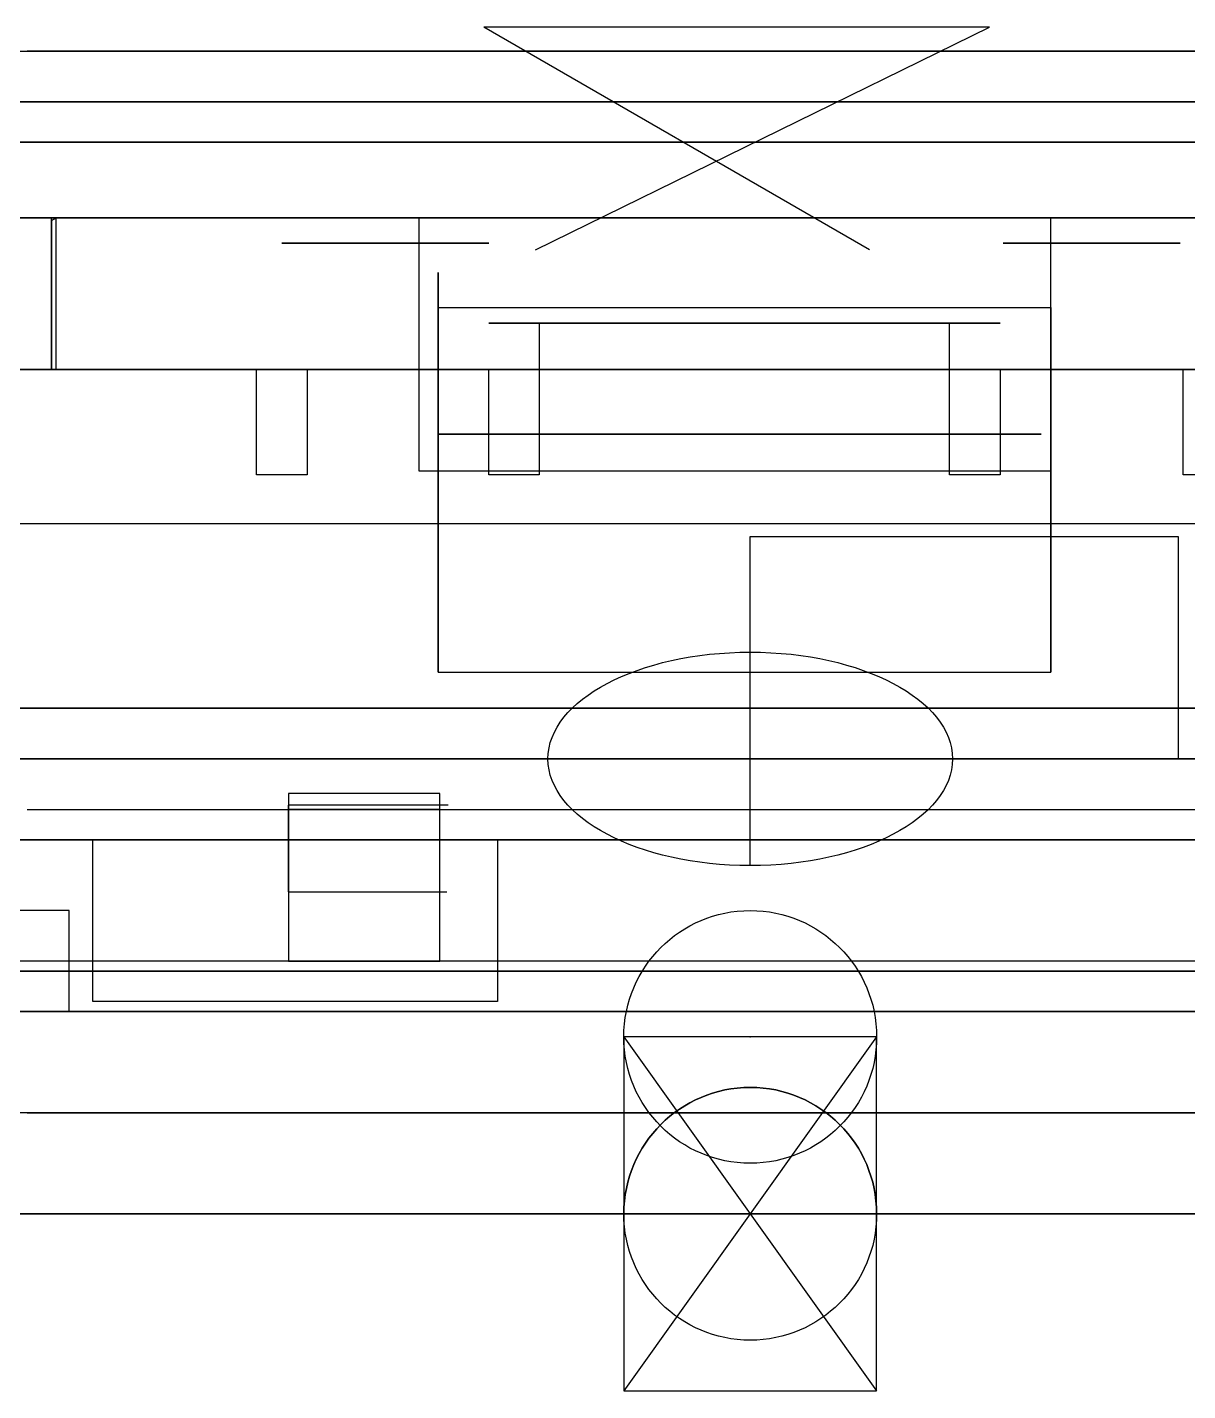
# Model space of a CAD drawing. Header units: centimetres. Extents: x -1.02 to 4.22, y -1.09 to 1.61.
# Drawn here: x 0.17 to 2.465, y -1.09 to 1.607 of the extents above; entities that cross this region are included whole.
import ezdxf

# ---------------------------------------------------------------- set-up
doc = ezdxf.new("R2010")
doc.units = ezdxf.units.CM
doc.header["$MEASUREMENT"] = 0
for name, color, linetype in [('Cajita_abierta_v04 v14_Sketch1', 7, 'Continuous'), ('Cajita_abierta_v04 v14_Sketch13', 7, 'Continuous'), ('Cajita_abierta_v04 v14_Sketch14', 7, 'Continuous'), ('Cajita_abierta_v04 v14_Sketch15', 7, 'Continuous'), ('Cajita_abierta_v04 v14_Sketch16', 7, 'Continuous'), ('Cajita_abierta_v04 v14_Sketch17', 7, 'Continuous'), ('Cajita_abierta_v04 v14_Sketch18', 7, 'Continuous'), ('Cajita_abierta_v04 v14_Sketch19', 7, 'Continuous'), ('Cajita_abierta_v04 v14_Sketch2', 7, 'Continuous'), ('Cajita_abierta_v04 v14_Sketch20', 7, 'Continuous'), ('Cajita_abierta_v04 v14_Sketch21', 7, 'Continuous'), ('Cajita_abierta_v04 v14_Sketch22', 7, 'Continuous'), ('Cajita_abierta_v04 v14_Sketch23', 7, 'Continuous'), ('Cajita_abierta_v04 v14_Sketch24', 7, 'Continuous'), ('Cajita_abierta_v04 v14_Sketch25', 7, 'Continuous'), ('Cajita_abierta_v04 v14_Sketch27', 7, 'Continuous'), ('Cajita_abierta_v04 v14_Sketch28', 7, 'Continuous'), ('Cajita_abierta_v04 v14_Sketch3', 7, 'Continuous'), ('Cajita_abierta_v04 v14_Sketch30', 7, 'Continuous'), ('Cajita_abierta_v04 v14_Sketch31', 7, 'Continuous'), ('Cajita_abierta_v04 v14_Sketch32', 7, 'Continuous'), ('Cajita_abierta_v04 v14_Sketch34', 7, 'Continuous'), ('Cajita_abierta_v04 v14_Sketch39', 7, 'Continuous'), ('Cajita_abierta_v04 v14_Sketch40', 7, 'Continuous'), ('Cajita_abierta_v04 v14_Sketch41', 7, 'Continuous'), ('Cajita_abierta_v04 v14_Sketch42', 7, 'Continuous'), ('Cajita_abierta_v04 v14_Sketch43', 7, 'Continuous'), ('Cajita_abierta_v04 v14_Sketch44', 7, 'Continuous'), ('Cajita_abierta_v04 v14_Sketch45', 7, 'Continuous'), ('Cajita_abierta_v04 v14_Sketch46', 7, 'Continuous'), ('Cajita_abierta_v04 v14_Sketch47', 7, 'Continuous'), ('Cajita_abierta_v04 v14_Sketch48', 7, 'Continuous'), ('Cajita_abierta_v04 v14_Sketch49', 7, 'Continuous'), ('Cajita_abierta_v04 v14_Sketch5', 7, 'Continuous'), ('Cajita_abierta_v04 v14_Sketch50', 7, 'Continuous'), ('Cajita_abierta_v04 v14_Sketch51', 7, 'Continuous'), ('Cajita_abierta_v04 v14_Sketch52', 7, 'Continuous'), ('Cajita_abierta_v04 v14_Sketch53', 7, 'Continuous'), ('Cajita_abierta_v04 v14_Sketch54', 7, 'Continuous'), ('Cajita_abierta_v04 v14_Sketch55', 7, 'Continuous'), ('Cajita_abierta_v04 v14_Sketch58', 7, 'Continuous'), ('Cajita_abierta_v04 v14_Sketch59', 7, 'Continuous'), ('Cajita_abierta_v04 v14_Sketch60', 7, 'Continuous'), ('Cajita_abierta_v04 v14_Sketch61', 7, 'Continuous'), ('Cajita_abierta_v04 v14_Sketch62', 7, 'Continuous'), ('Cajita_abierta_v04 v14_Sketch63', 7, 'Continuous'), ('Cajita_abierta_v04 v14_Sketch65', 7, 'Continuous'), ('Cajita_abierta_v04 v14_Sketch7', 7, 'Continuous'), ('Cajita_abierta_v04 v14_Sketch9', 7, 'Continuous'), ('Cajita_abierta_v04 v14_triangles coin', 7, 'Continuous')]:
    doc.layers.add(name, color=color, linetype=linetype)

msp = doc.modelspace()

# ---------------------------------------------------------------- linework, layer by layer
at = {"layer": 'Cajita_abierta_v04 v14_Sketch1'}
for p, q in [((3.2, 0, 6.2), (0, 0, 6.2)), ((0, 0), (3.2, 0))]:
    msp.add_line(p, q, dxfattribs=at)
at = {"layer": 'Cajita_abierta_v04 v14_Sketch13'}
for p, q in [((3.2, -0.34), (0, -0.34)), ((0, -0.34, 0.3), (0.2737, -0.34)), ((0.2532, -0.34, 6.2), (0, -0.34, 5.903)), ((0, -0.34, 6.2), (3.2, -0.34, 6.2))]:
    msp.add_line(p, q, dxfattribs=at)
at = {"layer": 'Cajita_abierta_v04 v14_Sketch14', "extrusion": (0, -1, 0)}
for centre in [(1.6, -0.54, -0.349), (1.6, -0.54, 6.549)]:
    msp.add_ellipse(centre, major_axis=(1, 0), ratio=0.2, dxfattribs=at)
at = {"layer": 'Cajita_abierta_v04 v14_Sketch14'}
for points, knots in [([(0.1702, -0.54, -0.2597), (0.0501, -0.54, -0.193), (-0.0576, -0.54, -0.1062), (-0.2391, -0.54, 0.1), (-0.3114, -0.54, 0.218), (-0.3622, -0.54, 0.3456)], [0, 0, 0, 0, 0.4120538, 0.4120538, 0.8241076, 0.8241076, 0.8241076, 0.8241076]), ([(3.0856, -0.54, 6.4618), (2.7867, -0.54, 6.6577), (2.5049, -0.54, 6.7944), (1.9564, -0.54, 6.9606), (1.6785, -0.54, 6.9924), (1.132, -0.54, 6.9368), (0.8838, -0.54, 6.8622), (0.4625, -0.54, 6.6743), (0.2844, -0.54, 6.5732), (0.1144, -0.54, 6.4618)], [0.383509, 0.383509, 0.383509, 0.383509, 1.553489, 1.553489, 2.734502, 2.734502, 3.803643, 3.803643, 4.62827, 4.62827, 4.62827, 4.62827]), ([(0.1702, -0.54, -0.2597), (0.5614, -0.54, -0.4768), (0.886, -0.54, -0.6076), (1.4522, -0.54, -0.7265), (1.7095, -0.54, -0.7294), (2.3013, -0.54, -0.6156), (2.6415, -0.54, -0.4752), (3.0298, -0.54, -0.2597)], [0.440251, 0.440251, 0.440251, 0.440251, 1.968329, 1.968329, 3.347643, 3.347643, 4.994808, 4.994808, 4.994808, 4.994808])]:
    msp.add_open_spline(points, degree=3, knots=knots, dxfattribs=at)
at = {"layer": 'Cajita_abierta_v04 v14_Sketch15'}
for p, q in [((0.218, 0.93, 6.25), (0.218, 1.23, 6.25)), ((0.218, 1.23, 6.25), (2.9673, 1.23, 6.25)), ((2.1945, 1.23, 6.25), (0.9445, 1.23, 6.25)), ((0.9445, 1.23, 6.25), (0.9445, 0.73, 6.25)), ((2.1945, 0.73, 6.25), (2.1945, 1.23, 6.25)), ((-0.05, 0.93, 6.25), (0.218, 0.93, 6.25)), ((0.9445, 0.73, 6.25), (2.1945, 0.73, 6.25)), ((3.25, 0.16, 6.25), (-0.05, 0.16, 6.25))]:
    msp.add_line(p, q, dxfattribs=at)
at = {"layer": 'Cajita_abierta_v04 v14_Sketch16'}
for p, q in [((0.218, 1.2249, -0.05), (0.218, 0.93, -0.05)), ((2.9673, 1.23, -0.05), (0.2271, 1.23, -0.05)), ((0.218, 0.93, -0.05), (-0.05, 0.93, -0.05)), ((1.6, 0.16, -0.05), (1.6, 0.6, -0.05)), ((1.6, 0.6, -0.05), (2.4465, 0.6, -0.05)), ((2.4465, 0.6, -0.05), (2.4465, 0.16, -0.05)), ((-0.05, 0.16, -0.05), (3.25, 0.16, -0.05)), ((2.4465, 0.16, -0.05), (1.6, 0.16, -0.05))]:
    msp.add_line(p, q, dxfattribs=at)
msp.add_open_spline([(0.218, 1.2249, -0.05), (0.221, 1.2266, -0.05), (0.224, 1.2283, -0.05), (0.2271, 1.23, -0.05)], degree=3, dxfattribs=at)
at = {"layer": 'Cajita_abierta_v04 v14_Sketch17'}
for p, q in [((1.6, -0.0511, -0.05), (1.6, 0.3711, -0.05)), ((1.2, 0.16, -0.05), (2, 0.16, -0.05))]:
    msp.add_line(p, q, dxfattribs=at)
msp.add_ellipse((1.6, 0.16, -0.05), major_axis=(0.4, 0), ratio=0.527819, dxfattribs=at)
msp.add_point((1.6, 0.16, -0.05), dxfattribs=at)
at = {"layer": 'Cajita_abierta_v04 v14_Sketch18'}
for p, q in [((0, 0, 6.2), (3.2, 0, 6.2)), ((0.3, 0, 6.2), (1.1, 0, 6.2)), ((0.3, -0.32, 6.2), (0.3, 0, 6.2)), ((1.1, 0, 6.2), (1.1, -0.32, 6.2)), ((0.2532, -0.14, 6.2), (0, -0.14, 6.2)), ((0.2532, -0.34, 6.2), (0.2532, -0.14, 6.2)), ((1.1, -0.32, 6.2), (0.3, -0.32, 6.2)), ((2.929, -0.34, 6.2), (0.2532, -0.34, 6.2))]:
    msp.add_line(p, q, dxfattribs=at)
at = {"layer": 'Cajita_abierta_v04 v14_Sketch19', "extrusion": (0, -1, 0)}
for centre in [(1.6, -0.54, -0.349), (1.6, -0.54, 6.549)]:
    msp.add_ellipse(centre, major_axis=(1, 0), ratio=0.2, dxfattribs=at)
at = {"layer": 'Cajita_abierta_v04 v14_Sketch19'}
for points, knots in [([(0.1702, -0.54, -0.2597), (0.0501, -0.54, -0.193), (-0.0576, -0.54, -0.1062), (-0.2391, -0.54, 0.1), (-0.3114, -0.54, 0.218), (-0.3622, -0.54, 0.3456)], [0, 0, 0, 0, 0.4120538, 0.4120538, 0.8241076, 0.8241076, 0.8241076, 0.8241076]), ([(3.0856, -0.54, 6.4618), (2.7867, -0.54, 6.6577), (2.5049, -0.54, 6.7944), (1.9564, -0.54, 6.9606), (1.6785, -0.54, 6.9924), (1.132, -0.54, 6.9368), (0.8838, -0.54, 6.8622), (0.4625, -0.54, 6.6743), (0.2844, -0.54, 6.5732), (0.1144, -0.54, 6.4618)], [0.383509, 0.383509, 0.383509, 0.383509, 1.553489, 1.553489, 2.734502, 2.734502, 3.803643, 3.803643, 4.62827, 4.62827, 4.62827, 4.62827]), ([(0.1702, -0.54, -0.2597), (0.5614, -0.54, -0.4768), (0.886, -0.54, -0.6076), (1.4522, -0.54, -0.7265), (1.7095, -0.54, -0.7294), (2.3013, -0.54, -0.6156), (2.6415, -0.54, -0.4752), (3.0298, -0.54, -0.2597)], [0.440251, 0.440251, 0.440251, 0.440251, 1.968329, 1.968329, 3.347643, 3.347643, 4.994808, 4.994808, 4.994808, 4.994808])]:
    msp.add_open_spline(points, degree=3, knots=knots, dxfattribs=at)
at = {"layer": 'Cajita_abierta_v04 v14_Sketch2'}
for p, q in [((-0.3, 0.16, 6.5), (3.5, 0.16, -0.3)), ((3.5, 0.16, 6.5), (-0.3, 0.16, -0.3)), ((3.5, 0.16, 6.5), (-0.3, 0.16, 6.5)), ((-0.3, 0.16, -0.3), (3.5, 0.16, -0.3)), ((3.2, 0.16), (0, 0.16)), ((0, 0.16, 6.2), (3.2, 0.16, 6.2))]:
    msp.add_line(p, q, dxfattribs=at)
msp.add_point((1.6, 0.16, 3.1), dxfattribs=at)
at = {"layer": 'Cajita_abierta_v04 v14_Sketch20', "extrusion": (0, -1, 0)}
for centre in [(1.6, -0.54, 6.549), (1.6, -0.54, -0.349)]:
    msp.add_ellipse(centre, major_axis=(1, 0), ratio=0.2, dxfattribs=at)
at = {"layer": 'Cajita_abierta_v04 v14_Sketch20'}
for points, knots in [([(0.1702, -0.54, -0.2597), (0.0501, -0.54, -0.193), (-0.0576, -0.54, -0.1062), (-0.2391, -0.54, 0.1), (-0.3114, -0.54, 0.218), (-0.3622, -0.54, 0.3456)], [0, 0, 0, 0, 0.4120538, 0.4120538, 0.8241076, 0.8241076, 0.8241076, 0.8241076]), ([(3.0856, -0.54, 6.4618), (2.7867, -0.54, 6.6577), (2.5049, -0.54, 6.7944), (1.9564, -0.54, 6.9606), (1.6785, -0.54, 6.9924), (1.132, -0.54, 6.9368), (0.8838, -0.54, 6.8622), (0.4625, -0.54, 6.6743), (0.2844, -0.54, 6.5732), (0.1144, -0.54, 6.4618)], [0.383509, 0.383509, 0.383509, 0.383509, 1.553489, 1.553489, 2.734502, 2.734502, 3.803643, 3.803643, 4.62827, 4.62827, 4.62827, 4.62827]), ([(0.1702, -0.54, -0.2597), (0.5614, -0.54, -0.4768), (0.886, -0.54, -0.6076), (1.4522, -0.54, -0.7265), (1.7095, -0.54, -0.7294), (2.3013, -0.54, -0.6156), (2.6415, -0.54, -0.4752), (3.0298, -0.54, -0.2597)], [0.440251, 0.440251, 0.440251, 0.440251, 1.968329, 1.968329, 3.347643, 3.347643, 4.994808, 4.994808, 4.994808, 4.994808])]:
    msp.add_open_spline(points, degree=3, knots=knots, dxfattribs=at)
at = {"layer": 'Cajita_abierta_v04 v14_Sketch21', "extrusion": (0, -1, 0)}
for centre in [(1.6, -0.54, 6.549), (1.6, -0.54, -0.349)]:
    msp.add_ellipse(centre, major_axis=(1, 0), ratio=0.2, dxfattribs=at)
at = {"layer": 'Cajita_abierta_v04 v14_Sketch21'}
for points, knots in [([(0.1702, -0.54, -0.2597), (0.0501, -0.54, -0.193), (-0.0576, -0.54, -0.1062), (-0.2391, -0.54, 0.1), (-0.3114, -0.54, 0.218), (-0.3622, -0.54, 0.3456)], [0, 0, 0, 0, 0.4120538, 0.4120538, 0.8241076, 0.8241076, 0.8241076, 0.8241076]), ([(3.0856, -0.54, 6.4618), (2.7867, -0.54, 6.6577), (2.5049, -0.54, 6.7944), (1.9564, -0.54, 6.9606), (1.6785, -0.54, 6.9924), (1.132, -0.54, 6.9368), (0.8838, -0.54, 6.8622), (0.4625, -0.54, 6.6743), (0.2844, -0.54, 6.5732), (0.1144, -0.54, 6.4618)], [0.383509, 0.383509, 0.383509, 0.383509, 1.553489, 1.553489, 2.734502, 2.734502, 3.803643, 3.803643, 4.62827, 4.62827, 4.62827, 4.62827]), ([(0.1702, -0.54, -0.2597), (0.5614, -0.54, -0.4768), (0.886, -0.54, -0.6076), (1.4522, -0.54, -0.7265), (1.7095, -0.54, -0.7294), (2.3013, -0.54, -0.6156), (2.6415, -0.54, -0.4752), (3.0298, -0.54, -0.2597)], [0.440251, 0.440251, 0.440251, 0.440251, 1.968329, 1.968329, 3.347643, 3.347643, 4.994808, 4.994808, 4.994808, 4.994808])]:
    msp.add_open_spline(points, degree=3, knots=knots, dxfattribs=at)
at = {"layer": 'Cajita_abierta_v04 v14_Sketch22'}
for p, q in [((-0.05, 0.16, 6.25), (3.25, 0.16, 6.25)), ((0.9864, 0.0914, 6.25), (0.6868, 0.0914, 6.25)), ((0.6868, 0.0914, 6.25), (0.6868, -0.24, 6.25)), ((0.9864, -0.24, 6.25), (0.9864, 0.0914, 6.25)), ((3.25, -0.24, 6.25), (-0.05, -0.24, 6.25)), ((0.6868, -0.24, 6.25), (0.9864, -0.24, 6.25))]:
    msp.add_line(p, q, dxfattribs=at)
at = {"layer": 'Cajita_abierta_v04 v14_Sketch23'}
for p, q in [((1.0027, 0.0683, 6.25), (0.6859, 0.0683, 6.25)), ((0.6859, 0.0683, 6.25), (0.6859, -0.103, 6.25)), ((0.6859, -0.103, 6.25), (1, -0.103, 6.25))]:
    msp.add_line(p, q, dxfattribs=at)
at = {"layer": 'Cajita_abierta_v04 v14_Sketch24'}
for p, q in [((0.9864, -0.24, 6.25), (0.9864, 0.0914, 6.25)), ((0.1702, 0.06, 6.25), (3.0298, 0.06, 6.25)), ((0.6859, 0.0683, 6.25), (0.6859, -0.103, 6.25)), ((0.9864, 0.06, 6.25), (0.6859, 0.06, 6.25)), ((0.6859, 0.06, 6.25), (0.6859, -0.103, 6.25)), ((0.9864, -0.103, 6.25), (0.9864, 0.06, 6.25)), ((0.6859, -0.103, 6.25), (1, -0.103, 6.25)), ((0.6859, -0.103, 6.25), (0.9864, -0.103, 6.25))]:
    msp.add_line(p, q, dxfattribs=at)
at = {"layer": 'Cajita_abierta_v04 v14_Sketch25'}
for p, q in [((0.218, 1.23, 6.25), (-0.05, 1.23, 5.9297)), ((0.25, 1.23, 3.45), (-0.05, 1.23, 3.45)), ((2.95, 1.23, 3.45), (-0.05, 1.23, 3.45)), ((-0.05, 1.23, 0.65), (2.95, 1.23, 0.65)), ((-0.05, 1.23, 0.2537), (0.2061, 1.23, -0.0365)), ((2.95, 1.23, 0.65), (-0.05, 1.23, 0.65)), ((-0.05, 1.23, 1.15), (2.95, 1.23, 1.15)), ((-0.05, 1.23, 0.65), (0.25, 1.23, 0.65)), ((1.5972, 1.23, -0.05), (-0.05, 1.23, -0.05)), ((-0.05, 1.23, 0.65), (1.5972, 1.23, 0.65)), ((2.9673, 1.23, 6.25), (0.218, 1.23, 6.25)), ((0.2271, 1.23, -0.05), (2.9673, 1.23, -0.05)), ((0.25, 1.23, 2.55), (2.95, 1.23, 2.55)), ((2.95, 1.23, 1.15), (0.25, 1.23, 1.15)), ((0.25, 1.23, 1.15), (0.25, 1.23, 2.55)), ((0.25, 1.23, 0.65), (0.25, 1.23, 3.45)), ((3.25, 1.23, 0.65), (1.5972, 1.23, 0.65)), ((1.5972, 1.23, 0.65), (1.5972, 1.23, -0.05)), ((1.5972, 1.23, 0.65), (1.5972, 1.23, -0.05)), ((1.5972, 1.23, -0.05), (3.25, 1.23, -0.05))]:
    msp.add_line(p, q, dxfattribs=at)
msp.add_open_spline([(0.2271, 1.23, -0.05), (0.22, 1.23, -0.0456), (0.213, 1.23, -0.0411), (0.2061, 1.23, -0.0365)], degree=3, dxfattribs=at)
at = {"layer": 'Cajita_abierta_v04 v14_Sketch27'}
for p, q in [((3.25, 1.23, 6.25), (-0.05, 1.23, 6.25)), ((3.25, 1.23, 6.25), (-0.05, 1.23, 6.25)), ((-0.05, 1.23, 5.5688), (3.25, 1.23, 5.5688))]:
    msp.add_line(p, q, dxfattribs=at)
at = {"layer": 'Cajita_abierta_v04 v14_Sketch28'}
for p, q in [((0.218, 1.23, 6.25), (2.9673, 1.23, 6.25)), ((0.218, 0.93, 6.25), (0.218, 1.23, 6.25)), ((-0.05, 0.93, 6.25), (3.25, 0.93, 6.25)), ((-0.05, 0.93, 6.25), (0.218, 0.93, 6.25)), ((3.25, 0.6249, 6.25), (-0.05, 0.6249, 6.25)), ((3.25, -0.74, 6.25), (-0.05, -0.74, 6.25))]:
    msp.add_line(p, q, dxfattribs=at)
at = {"layer": 'Cajita_abierta_v04 v14_Sketch3'}
for p, q in [((3.7, 0.16, -0.3), (-0.5, 0.16, -0.3)), ((-0.5, 0.16, 6.5), (3.7, 0.16, 6.5)), ((-0.05, 0.16, -0.05), (3.25, 0.16, -0.05)), ((3.25, 0.16, 6.25), (-0.05, 0.16, -0.05)), ((3.25, 0.16, 6.25), (-0.05, 0.16, 6.25)), ((-0.05, 0.16, 6.25), (3.25, 0.16, -0.05)), ((0, 0.16), (3.2, 0.16)), ((3.2, 0.16, 6.2), (0, 0.16, 6.2)), ((3.2, 0.16, 6.2), (0, 0.16, 6.2)), ((0, 0.16), (3.2, 0.16))]:
    msp.add_line(p, q, dxfattribs=at)
msp.add_point((1.6, 0.16, 3.1), dxfattribs=at)
at = {"layer": 'Cajita_abierta_v04 v14_Sketch30'}
for p, q in [((2.1506, 1.23, 4.1222), (2.1506, 1.23, 4.8222)), ((2.1506, 1.23, 4.8222), (2.5506, 1.23, 4.8222)), ((2.5506, 1.23, 4.1222), (2.1506, 1.23, 4.1222))]:
    msp.add_line(p, q, dxfattribs=at)
at = {"layer": 'Cajita_abierta_v04 v14_Sketch31'}
for p, q in [((2.0732, 1.6073, 5.65), (1.0732, 1.6073, 5.65)), ((1.8359, 1.1672, 5.65), (1.0732, 1.6073, 5.65)), ((1.1756, 1.1672, 5.65), (2.0732, 1.6073, 5.65)), ((0.218, 0.93, 5.65), (0.218, 1.23, 5.65)), ((0.218, 1.23, 5.65), (2.9673, 1.23, 5.65)), ((1.5972, 1.23, 5.65), (3.25, 1.23, 5.65)), ((2.9673, 0.93, 5.65), (0.218, 0.93, 5.65))]:
    msp.add_line(p, q, dxfattribs=at)
at = {"layer": 'Cajita_abierta_v04 v14_Sketch32'}
for p, q in [((0.9828, 1.0521, 5.65), (0.9828, 0.3313, 5.65)), ((2.1943, 1.0521, 5.65), (0.9828, 1.0521, 5.65)), ((2.1943, 0.3313, 5.65), (2.1943, 1.0521, 5.65)), ((0.9828, 0.3313, 5.65), (2.1943, 0.3313, 5.65))]:
    msp.add_line(p, q, dxfattribs=at)
at = {"layer": 'Cajita_abierta_v04 v14_Sketch34'}
for p, q in [((3.25, -0.74, -0.05), (-0.05, -0.74, -0.05)), ((-0.05, -0.74, 6.25), (3.25, -0.74, 6.25))]:
    msp.add_line(p, q, dxfattribs=at)
at = {"layer": 'Cajita_abierta_v04 v14_Sketch34', "extrusion": (0, -1, 0)}
for centre in [(1.6, -0.74, -0.349), (1.6, -0.74, 6.549)]:
    msp.add_ellipse(centre, major_axis=(1, 0), ratio=0.2, dxfattribs=at)
at = {"layer": 'Cajita_abierta_v04 v14_Sketch34'}
msp.add_open_spline([(-0.3622, -0.74, 0.3456), (-0.3114, -0.74, 0.218), (-0.2391, -0.74, 0.1), (-0.0576, -0.74, -0.1062), (0.0501, -0.74, -0.193), (0.1702, -0.74, -0.2597)], degree=3, knots=[-0.8241076, -0.8241076, -0.8241076, -0.8241076, -0.4120538, -0.4120538, 0, 0, 0, 0], dxfattribs=at)
for points, weights in [([(3.0856, -0.74, 6.4618), (1.6, -0.74, 7.4349), (0.1144, -0.74, 6.4618)], [1.02162714974, 1.13432075327, 1.02162714974]), ([(0.1702, -0.74, -0.2597), (1.6, -0.74, -1.0534), (3.0298, -0.74, -0.2597)], [1.06735335016, 1.43264664984, 1.06735335016])]:
    msp.add_rational_spline(points, weights, degree=2, dxfattribs=at)
at = {"layer": 'Cajita_abierta_v04 v14_Sketch39'}
for p, q in [((0.218, 1.2249, -0.05), (0.218, 0.93, -0.05)), ((0.2271, 0.93, -0.05), (0.2271, 1.23, -0.05)), ((0.218, 0.93, -0.05), (-0.05, 0.93, -0.05)), ((3.25, 0.93, -0.05), (0.2271, 0.93, -0.05)), ((1.35, -0.39, -0.05), (1.35, -1.09, -0.05)), ((1.85, -0.39, -0.05), (1.35, -0.39, -0.05)), ((1.35, -0.39, -0.05), (1.85, -1.09, -0.05)), ((1.85, -0.39, -0.05), (1.35, -1.09, -0.05)), ((1.85, -1.09, -0.05), (1.85, -0.39, -0.05)), ((-0.05, -0.74, -0.05), (3.25, -0.74, -0.05)), ((1.35, -1.09, -0.05), (1.85, -1.09, -0.05))]:
    msp.add_line(p, q, dxfattribs=at)
for centre in [(1.6, -0.39, -0.05), (1.6, -0.74, -0.05)]:
    msp.add_circle(centre, 0.25, dxfattribs=at)
msp.add_open_spline([(0.218, 1.2249, -0.05), (0.221, 1.2266, -0.05), (0.224, 1.2283, -0.05), (0.2271, 1.23, -0.05)], degree=3, dxfattribs=at)
msp.add_point((1.6, -0.74, -0.05), dxfattribs=at)
at = {"layer": 'Cajita_abierta_v04 v14_Sketch40'}
for p, q in [((3.23, 0.93, -0.03), (-0.03, 0.93, -0.03)), ((-0.03, -0.74, -0.03), (1.35, -0.74, -0.03)), ((1.85, -0.74, -0.03), (3.23, -0.74, -0.03))]:
    msp.add_line(p, q, dxfattribs=at)
msp.add_circle((1.6, -0.39, -0.03), 0.25, dxfattribs=at)
msp.add_circle((1.6, -0.39, -0.03), 0.25, dxfattribs=at)
msp.add_arc((1.6, -0.74, -0.03), 0.25, 0, 180, dxfattribs=at)
msp.add_point((1.6, -0.39, -0.03), dxfattribs=at)
at = {"layer": 'Cajita_abierta_v04 v14_Sketch41'}
for p, q in [((0.218, 1.23, 5.7054), (-0.03, 1.23, 5.9129)), ((-0.03, 1.23, 0.65), (0.25, 1.23, 0.65)), ((0.218, 1.23, 5.65), (0.218, 1.23, 5.7054)), ((2.9673, 1.23, 5.65), (0.218, 1.23, 5.65)), ((0.25, 1.23, 0.65), (0.25, 1.23, 3.45)), ((0.25, 1.23, 3.45), (2.95, 1.23, 3.45))]:
    msp.add_line(p, q, dxfattribs=at)
at = {"layer": 'Cajita_abierta_v04 v14_Sketch41', "extrusion": (0, -1, 0)}
msp.add_circle((0.6135, 4.7198, -1.23), 0.3271, dxfattribs=at)
at = {"layer": 'Cajita_abierta_v04 v14_Sketch42', "extrusion": (0, -1, 0)}
for radius in [0.5, 0.3271]:
    msp.add_circle((0.6135, 4.7198, -1.23), radius, dxfattribs=at)
at = {"layer": 'Cajita_abierta_v04 v14_Sketch43'}
for p, q in [((0.218, 1.23, 5.7054), (-0.03, 1.23, 5.9129)), ((0.15, 1.23, 3.45), (3.05, 1.23, 3.45)), ((2.9673, 1.23, 5.65), (0.218, 1.23, 5.65)), ((0.218, 1.23, 5.65), (0.218, 1.23, 5.7054))]:
    msp.add_line(p, q, dxfattribs=at)
at = {"layer": 'Cajita_abierta_v04 v14_Sketch43', "extrusion": (0, -1, 0)}
for radius in [0.5935, 0.5]:
    msp.add_circle((0.6135, 4.7198, -1.23), radius, dxfattribs=at)
at = {"layer": 'Cajita_abierta_v04 v14_Sketch44'}
for p, q in [((2.1943, 1.0521, 5.65), (2.1943, 1.0521, 6.25)), ((2.1943, 1.0521, 5.65), (2.1943, 0.93, 5.65)), ((2.1943, 1.0521, 6.25), (2.1943, 1.0521, 5.65)), ((2.1943, 1.0521, 5.65), (2.1943, 0.93, 5.65)), ((2.1943, 0.73, 6.25), (2.1943, 1.0521, 6.25)), ((2.1943, 1.0521, 6.25), (2.1943, 0.73, 6.25)), ((2.1943, 0.93, 6.23), (2.1943, 0.3313, 6.23)), ((2.1943, 0.93, 5.65), (2.1943, 0.93, 6.23)), ((2.1943, 0.93, 5.65), (2.1943, 0.93, 6.23)), ((2.1943, 0.8653, 7.739), (2.1943, 0.7722, 7.739)), ((2.1943, 0.7722, 7.1802), (2.1943, 0.8653, 7.1802)), ((2.1943, 0.8653, 7.1802), (2.1943, 0.8653, 7.739)), ((2.1943, 0.7899, 7.6697), (2.1943, 0.8478, 7.6697)), ((2.1943, 0.8478, 7.2842), (2.1943, 0.7899, 7.2842)), ((2.1943, 0.8478, 7.6697), (2.1943, 0.8478, 7.2842)), ((2.1943, 0.7899, 7.2842), (2.1943, 0.7899, 7.6697)), ((2.1943, 0.7722, 7.739), (2.1943, 0.7722, 7.1802)), ((2.1943, 0.73, 6.3881), (2.1943, 0.73, 6.25)), ((2.1943, 0.3313, 6.3881), (2.1943, 0.73, 6.3881)), ((2.1943, 0.3313, 6.23), (2.1943, 0.3313, 6.3881))]:
    msp.add_line(p, q, dxfattribs=at)
for p in [(2.1943, 1.0521, 6.25), (2.1943, 1.0521, 5.65), (2.1943, 0.93, 5.65), (2.1943, 0.73, 6.25), (2.1943, 0)]:
    msp.add_point(p, dxfattribs=at)
at = {"layer": 'Cajita_abierta_v04 v14_Sketch45'}
for p, q in [((0.9828, 0.93, 5.65), (0.9828, 1.0521, 5.65)), ((0.9828, 1.0521, 5.65), (0.9828, 1.0521, 6.25)), ((0.9828, 1.0521, 6.25), (0.9828, 0.73, 6.25)), ((0.9828, 1.0521, 6.25), (0.9828, 0.93, 6.25)), ((0.9828, 0.93, 5.65), (0.9828, 1.0521, 5.65)), ((0.9828, 1.0521, 5.65), (0.9828, 1.0521, 6.25)), ((0.9828, 0.3313, 6.23), (0.9828, 0.93, 6.23)), ((0.9828, 0.93, 6.23), (0.9828, 0.93, 5.65)), ((0.9828, 0.93, 6.25), (0.9828, 0.93, 5.65)), ((0.9828, 0.73, 6.3916), (0.9828, 0.3313, 6.3916)), ((0.9828, 0.73, 6.25), (0.9828, 0.73, 6.3916)), ((0.9828, 0.3313, 6.3916), (0.9828, 0.3313, 6.23))]:
    msp.add_line(p, q, dxfattribs=at)
msp.add_point((0.9828, 0), dxfattribs=at)
at = {"layer": 'Cajita_abierta_v04 v14_Sketch46'}
for p, q in [((2.1943, 0.73, 6.25), (2.1943, 1.0521, 6.25)), ((2.1943, 1.0521, 6.25), (2.1943, 1.0521, 5.65)), ((2.1943, 1.0521, 5.65), (2.1943, 0.93, 5.65)), ((2.1943, 1.0521, 6.25), (2.1943, 0.93, 6.25)), ((2.1943, 1.0521, 5.65), (2.1943, 1.0521, 6.25)), ((2.1943, 0.93, 5.65), (2.1943, 1.0521, 5.65)), ((2.1943, 0.93, 5.65), (2.1943, 0.93, 6.23)), ((2.1943, 0.93, 6.25), (2.1943, 0.93, 5.65)), ((2.1943, 0.93, 6.23), (2.1943, 0.3313, 6.23)), ((2.1943, 0.73, 6.3881), (2.1943, 0.73, 6.25)), ((2.1943, 0.3313, 6.3881), (2.1943, 0.73, 6.3881)), ((2.1943, 0.3313, 6.23), (2.1943, 0.3313, 6.3881))]:
    msp.add_line(p, q, dxfattribs=at)
msp.add_point((2.1943, 0), dxfattribs=at)
at = {"layer": 'Cajita_abierta_v04 v14_Sketch47'}
for p, q in [((1.0828, 1.0221, 5.65), (1.1828, 1.0221, 5.65)), ((1.0828, 1.0221, 6.25), (1.0828, 1.0221, 5.65)), ((1.0828, 1.0221, 6.25), (1.0828, 1.0221, 5.65)), ((2.0943, 1.0221, 6.25), (1.0828, 1.0221, 6.25)), ((1.0828, 1.0221, 5.65), (2.0943, 1.0221, 5.65)), ((1.1828, 1.0221, 6.25), (1.0828, 1.0221, 6.25)), ((1.1828, 1.0221, 5.65), (1.1828, 1.0221, 6.25)), ((1.9943, 1.0221, 6.25), (2.0943, 1.0221, 6.25)), ((1.9943, 1.0221, 5.65), (1.9943, 1.0221, 6.25)), ((2.0943, 1.0221, 5.65), (1.9943, 1.0221, 5.65)), ((2.0943, 1.0221, 6.25), (2.0943, 1.0221, 5.65)), ((2.0943, 1.0221, 5.65), (2.0943, 1.0221, 6.25))]:
    msp.add_line(p, q, dxfattribs=at)
at = {"layer": 'Cajita_abierta_v04 v14_Sketch48'}
for p, q in [((-0.03, 0.93, 5.9129), (0.218, 0.93, 5.7054)), ((0.9828, 0.93, 6.23), (-0.03, 0.93, 6.23)), ((0.218, 0.93, 5.7054), (0.218, 0.93, 5.65)), ((0.218, 0.93, 5.65), (1.0828, 0.93, 5.65)), ((1.0828, 0.93, 6.1497), (0.7, 0.93, 6.1497)), ((0.7, 0.93, 6.1497), (0.7, 0.93, 6.25)), ((0.7, 0.93, 6.25), (1.0828, 0.93, 6.25)), ((0.9828, 0.93, 6.25), (0.9828, 0.93, 6.25)), ((0.9828, 0.93, 6.25), (0.9828, 0.93, 6.23)), ((1.0828, 0.93, 6.25), (0.9828, 0.93, 6.25)), ((1.0828, 0.93, 5.65), (1.0828, 0.93, 6.25)), ((1.0828, 0.93, 6.25), (1.0828, 0.93, 6.1497))]:
    msp.add_line(p, q, dxfattribs=at)
at = {"layer": 'Cajita_abierta_v04 v14_Sketch49'}
for p, q in [((-0.03, 0.93, 5.9129), (0.218, 0.93, 5.7054)), ((0.7, 0.93, 6.23), (-0.03, 0.93, 6.23)), ((0.218, 0.93, 5.7054), (0.218, 0.93, 5.65)), ((0.218, 0.93, 5.65), (1.0828, 0.93, 5.65)), ((0.6237, 0.93, 6.23), (0.7237, 0.93, 6.23)), ((0.7237, 0.93, 5.65), (0.6237, 0.93, 5.65)), ((0.6237, 0.93, 5.65), (0.6237, 0.93, 6.23)), ((1.0828, 0.93, 6.1497), (0.7, 0.93, 6.1497)), ((0.7, 0.93, 6.1497), (0.7, 0.93, 6.23)), ((0.7237, 0.93, 6.23), (0.7237, 0.93, 5.65)), ((1.0828, 0.93, 5.65), (1.0828, 0.93, 6.1497))]:
    msp.add_line(p, q, dxfattribs=at)
at = {"layer": 'Cajita_abierta_v04 v14_Sketch5'}
for p, q in [((-0.85, 0.16, 3.1), (4.05, 0.16, 3.1)), ((3.7, 0.16, -0.3), (-0.5, 0.16, -0.3)), ((-0.5, 0.16, 6.5), (3.7, 0.16, 6.5)), ((-0.05, 0.16, -0.05), (3.25, 0.16, -0.05)), ((3.25, 0.16, 6.25), (-0.05, 0.16, 6.25)), ((1.6, 0.16, -1.5), (1.6, 0.16, 7.7))]:
    msp.add_line(p, q, dxfattribs=at)
at = {"layer": 'Cajita_abierta_v04 v14_Sketch5', "extrusion": (0, 1, 0)}
msp.add_ellipse((1.6, 0.16, 3.1), major_axis=(0, 0, 4.6), ratio=0.532609, dxfattribs=at)
at = {"layer": 'Cajita_abierta_v04 v14_Sketch50'}
for p, q in [((2.1943, 0.93, 6.25), (2.0943, 0.93, 6.25)), ((2.4565, 0.93, 6.15), (2.0943, 0.93, 6.15)), ((2.0943, 0.93, 6.25), (2.0943, 0.93, 5.65)), ((2.0943, 0.93, 6.15), (2.0943, 0.93, 6.25)), ((2.0943, 0.93, 5.65), (2.9673, 0.93, 5.65)), ((2.0943, 0.93, 6.25), (2.4565, 0.93, 6.25)), ((2.1943, 0.93, 6.23), (2.1943, 0.93, 6.25)), ((3.23, 0.93, 6.23), (2.1943, 0.93, 6.23)), ((2.5565, 0.93, 5.65), (2.4565, 0.93, 5.65)), ((2.4565, 0.93, 6.25), (2.5565, 0.93, 6.25)), ((2.4565, 0.93, 5.65), (2.4565, 0.93, 6.25)), ((2.4565, 0.93, 6.25), (2.4565, 0.93, 6.15))]:
    msp.add_line(p, q, dxfattribs=at)
at = {"layer": 'Cajita_abierta_v04 v14_Sketch51'}
for p, q in [((0.218, 1.23, 5.6), (2.9673, 1.23, 5.6)), ((0.218, 0.93, 5.6), (0.218, 1.23, 5.6)), ((1.9943, 1.0221, 5.6), (1.1828, 1.0221, 5.6)), ((1.1828, 1.0221, 5.6), (1.1828, 0.7221, 5.6)), ((1.9943, 0.7221, 5.6), (1.9943, 1.0221, 5.6)), ((0.6237, 0.93, 5.6), (0.218, 0.93, 5.6)), ((0.6237, 0.7221, 5.6), (0.6237, 0.93, 5.6)), ((0.7237, 0.93, 5.6), (0.7237, 0.7221, 5.6)), ((1.0828, 0.93, 5.6), (0.7237, 0.93, 5.6)), ((1.0828, 0.7221, 5.6), (1.0828, 0.93, 5.6)), ((2.0943, 0.93, 5.6), (2.0943, 0.7221, 5.6)), ((2.4565, 0.93, 5.6), (2.0943, 0.93, 5.6)), ((2.4565, 0.7221, 5.6), (2.4565, 0.93, 5.6)), ((0.7237, 0.7221, 5.6), (0.6237, 0.7221, 5.6)), ((1.1828, 0.7221, 5.6), (1.0828, 0.7221, 5.6)), ((2.0943, 0.7221, 5.6), (1.9943, 0.7221, 5.6)), ((2.5565, 0.7221, 5.6), (2.4565, 0.7221, 5.6))]:
    msp.add_line(p, q, dxfattribs=at)
at = {"layer": 'Cajita_abierta_v04 v14_Sketch52'}
for p, q in [((0.218, 1.23, 5.7054), (-0.03, 1.23, 5.9129)), ((0.15, 1.23, 3.45), (3.05, 1.23, 3.45)), ((2.9673, 1.23, 5.55), (0.218, 1.23, 5.55)), ((0.218, 1.23, 5.55), (0.218, 1.23, 5.7054)), ((0.6259, 1.23, 5.55), (2.555, 1.23, 5.55)), ((2.555, 1.23, 5.4), (0.6259, 1.23, 5.4)), ((0.6259, 1.23, 5.4), (0.6259, 1.23, 5.55))]:
    msp.add_line(p, q, dxfattribs=at)
at = {"layer": 'Cajita_abierta_v04 v14_Sketch52', "extrusion": (0, -1, 0)}
msp.add_circle((0.6135, 4.7198, -1.23), 0.5935, dxfattribs=at)
at = {"layer": 'Cajita_abierta_v04 v14_Sketch53'}
for p, q in [((1.0828, 0.93, 6.1497), (0.7237, 0.93, 6.1497)), ((0.7237, 0.93, 5.55), (1.0828, 0.93, 5.55)), ((0.7237, 0.93, 6.1497), (0.7237, 0.93, 5.55)), ((1.0828, 0.93, 5.55), (1.0828, 0.93, 6.1497))]:
    msp.add_line(p, q, dxfattribs=at)
at = {"layer": 'Cajita_abierta_v04 v14_Sketch53', "extrusion": (0, -1, 0)}
msp.add_circle((0.9033, 5.8499, -0.93), 0.125, dxfattribs=at)
at = {"layer": 'Cajita_abierta_v04 v14_Sketch54'}
for p, q in [((2.0943, 0.93, 5.6), (2.4565, 0.93, 5.6)), ((2.0943, 0.93, 6.15), (2.0943, 0.93, 5.6)), ((2.4565, 0.93, 6.15), (2.0943, 0.93, 6.15)), ((2.4565, 0.93, 5.6), (2.4565, 0.93, 6.15))]:
    msp.add_line(p, q, dxfattribs=at)
at = {"layer": 'Cajita_abierta_v04 v14_Sketch54', "extrusion": (0, -1, 0)}
msp.add_circle((2.2754, 5.8499, -0.93), 0.125, dxfattribs=at)
at = {"layer": 'Cajita_abierta_v04 v14_Sketch54'}
msp.add_point((0.9033, 0.93, 5.8499), dxfattribs=at)
at = {"layer": 'Cajita_abierta_v04 v14_Sketch55'}
for p, q in [((0.6737, 1.18, 5.45), (1.0828, 1.18, 5.45)), ((1.0828, 1.18, 6.1997), (0.6737, 1.18, 6.1997)), ((0.6737, 1.18, 6.1997), (0.6737, 1.18, 5.45)), ((1.0828, 1.18, 5.45), (1.0828, 1.18, 6.1997))]:
    msp.add_line(p, q, dxfattribs=at)
at = {"layer": 'Cajita_abierta_v04 v14_Sketch55', "extrusion": (0, -1, 0)}
for centre, radius in [((0.9033, 5.8499, -1.18), 0.175), ((0.9033, 5.8499, -1.18), 0.125), ((0.9033, 5.8499, -1.18), 0.125), ((2.2754, 5.8499, -1.18), 0.175), ((2.2754, 5.8499, -1.18), 0.125)]:
    msp.add_circle(centre, radius, dxfattribs=at)
at = {"layer": 'Cajita_abierta_v04 v14_Sketch58'}
for p, q in [((1.0828, 1.18, 6.1997), (0.6737, 1.18, 6.1997)), ((0.6737, 1.18, 6.1997), (1.0828, 1.18, 6.1997)), ((1.0828, 1.18, 5.45), (0.6737, 1.18, 5.45)), ((0.6737, 1.18, 6.1997), (0.6737, 1.18, 5.45)), ((0.6737, 1.18, 5.45), (0.6737, 1.18, 6.1997)), ((0.6737, 1.18, 5.45), (1.0828, 1.18, 5.45)), ((1.0828, 1.18, 6.1997), (1.0828, 1.18, 5.45)), ((1.0828, 1.18, 5.45), (1.0828, 1.18, 6.1997))]:
    msp.add_line(p, q, dxfattribs=at)
at = {"layer": 'Cajita_abierta_v04 v14_Sketch58', "extrusion": (0, -1, 0)}
msp.add_circle((0.9033, 5.8499, -1.18), 0.15, dxfattribs=at)
at = {"layer": 'Cajita_abierta_v04 v14_Sketch59'}
for p, q in [((0.0342, -0.26, 5.903), (0.2532, -0.26, 6.16)), ((0.2772, -0.26, 0.04), (0.0399, -0.26, 0.3)), ((0.2532, -0.26, 6.16), (2.929, -0.26, 6.16)), ((2.9666, -0.26, 0.04), (0.2772, -0.26, 0.04)), ((0.6403, -0.26, 4.5429), (0.6403, -0.26, 4.0057)), ((0.6403, -0.26, 4.0057), (0.9, -0.26, 4.0057)), ((0.9, -0.26, 4.5429), (0.6403, -0.26, 4.5429)), ((0.9, -0.26, 4.0057), (0.9, -0.26, 4.5429))]:
    msp.add_line(p, q, dxfattribs=at)
at = {"layer": 'Cajita_abierta_v04 v14_Sketch60'}
for p, q in [((0.6859, 0.26, 6.24), (-0.05, 0.26, 6.24)), ((-0.05, 0.26, -0.045), (3.24, 0.26, -0.045)), ((0.3932, 0.26, 6.6301), (0.6859, 0.26, 6.6301)), ((0.6859, 0.26, 6.4679), (0.6859, 0.26, 6.6301)), ((0.6859, 0.26, 6.4679), (0.6859, 0.26, 6.4679)), ((0.6859, 0.26, 6.4679), (0.6859, 0.26, 6.25)), ((0.6859, 0.26, 6.25), (0.6859, 0.26, 6.25)), ((0.6859, 0.26, 6.25), (0.6859, 0.26, 6.24)), ((1.3864, 0.26, 6.24), (1.3864, 0.26, 6.3536)), ((3.24, 0.26, 6.24), (1.3864, 0.26, 6.24))]:
    msp.add_line(p, q, dxfattribs=at)
at = {"layer": 'Cajita_abierta_v04 v14_Sketch60', "extrusion": (0, 1, 0)}
for start_param, end_param in [(2.723975, 3.55921), (5.801941, 8.06922)]:
    msp.add_ellipse((1.6, 0.26, 6.549), major_axis=(1, 0), ratio=0.2, start_param=start_param, end_param=end_param, dxfattribs=at)
msp.add_ellipse((1.6, 0.26, -0.349), major_axis=(1, 0), ratio=0.2, dxfattribs=at)
at = {"layer": 'Cajita_abierta_v04 v14_Sketch60'}
for points, knots in [([(0.1702, 0.26, -0.2597), (0.0501, 0.26, -0.193), (-0.0576, 0.26, -0.1062), (-0.2391, 0.26, 0.1), (-0.3114, 0.26, 0.218), (-0.3622, 0.26, 0.3456)], [0, 0, 0, 0, 0.4120538, 0.4120538, 0.8241076, 0.8241076, 0.8241076, 0.8241076]), ([(3.0298, 0.26, -0.2597), (2.5779, 0.26, -0.5105), (2.2101, 0.26, -0.6487), (1.5973, 0.26, -0.7333), (1.34, 0.26, -0.7133), (0.8074, 0.26, -0.5751), (0.5149, 0.26, -0.451), (0.1702, 0.26, -0.2597)], [0, 0, 0, 0, 1.550696, 1.550696, 2.783754, 2.783754, 4.036902, 4.036902, 4.036902, 4.036902])]:
    msp.add_open_spline(points, degree=3, knots=knots, dxfattribs=at)
msp.add_open_spline([(0.1144, 0.26, 6.4618), (0.2089, 0.26, 6.5237), (0.3018, 0.26, 6.5798), (0.3932, 0.26, 6.6301)], degree=3, dxfattribs=at)
at = {"layer": 'Cajita_abierta_v04 v14_Sketch61'}
for p, q in [((0.15, 1.38, 0.55), (3.1988, 1.38, 0.55)), ((3.23, 1.38, 3.55), (0.15, 1.38, 3.55)), ((0.43, 1.38, 2.6), (2.77, 1.38, 2.6)), ((0.43, 1.38, 1.35), (0.43, 1.38, 2.6)), ((2.77, 1.38, 1.35), (0.43, 1.38, 1.35))]:
    msp.add_line(p, q, dxfattribs=at)
at = {"layer": 'Cajita_abierta_v04 v14_Sketch62'}
for p, q in [((0.9828, 1.1221, 6.25), (0.9828, 1.1221, 5.55)), ((0.9828, 1.1221, 5.55), (0.9828, 0.7721, 5.55)), ((0.9828, 1.1221, 6.25), (0.9828, 0.7221, 6.25)), ((0.9828, 0.7221, 6.25), (0.9828, 1.1221, 6.25)), ((0.9828, 0.7721, 6.2), (0.9828, 0.7221, 6.2)), ((0.9828, 0.7721, 6.2), (0.9828, 0.7221, 6.2)), ((0.9828, 0.7721, 5.55), (0.9828, 0.7721, 6.2)), ((0.9828, 0.7721, 5.55), (0.9828, 0.7721, 6.2)), ((0.9828, 0.7221, 6.2), (0.9828, 0.7221, 6.25))]:
    msp.add_line(p, q, dxfattribs=at)
for p in [(0.9828, 0.7721, 6.2), (0.9828, 0)]:
    msp.add_point(p, dxfattribs=at)
at = {"layer": 'Cajita_abierta_v04 v14_Sketch63'}
for p, q in [((2.77, 1.46, 2.6), (0.43, 1.46, 2.6)), ((0.43, 1.46, 2.6), (0.43, 1.46, 1.35)), ((0.43, 1.46, 1.35), (2.77, 1.46, 1.35)), ((0.8033, 1.46, 5.9249), (1.0033, 1.46, 5.9249)), ((1.0033, 1.46, 5.4249), (0.8033, 1.46, 5.9249)), ((0.8033, 1.46, 5.4249), (1.0033, 1.46, 5.9249)), ((1.0033, 1.46, 5.4249), (0.8033, 1.46, 5.4249)), ((0.8033, 1.46, 5.4249), (0.8033, 1.46, 5.9249)), ((0.8233, 1.46, 5.4249), (0.9833, 1.46, 5.4249)), ((0.8233, 1.46, 5.9249), (0.8233, 1.46, 5.4249)), ((0.9833, 1.46, 5.9249), (0.8233, 1.46, 5.4249)), ((0.8233, 1.46, 5.9249), (0.9833, 1.46, 5.4249)), ((0.9833, 1.46, 5.4249), (0.9833, 1.46, 5.9249)), ((1.0033, 1.46, 5.9249), (1.0033, 1.46, 5.4249)), ((2.3754, 1.46, 5.9749), (2.1754, 1.46, 5.9749)), ((2.1754, 1.46, 5.9749), (2.3754, 1.46, 5.3749)), ((2.1754, 1.46, 5.3749), (2.3754, 1.46, 5.3749)), ((2.3754, 1.46, 5.9749), (2.1754, 1.46, 5.3749)), ((2.1754, 1.46, 5.9749), (2.1754, 1.46, 5.3749)), ((2.3554, 1.46, 5.9749), (2.1954, 1.46, 5.3749)), ((2.1954, 1.46, 5.9749), (2.3554, 1.46, 5.3749)), ((2.3554, 1.46, 5.9749), (2.1954, 1.46, 5.9749)), ((2.1954, 1.46, 5.9749), (2.1954, 1.46, 5.3749)), ((2.1954, 1.46, 5.3749), (2.3554, 1.46, 5.3749)), ((2.3554, 1.46, 5.3749), (2.3554, 1.46, 5.9749)), ((2.3754, 1.46, 5.3749), (2.3754, 1.46, 5.9749))]:
    msp.add_line(p, q, dxfattribs=at)
at = {"layer": 'Cajita_abierta_v04 v14_Sketch63', "extrusion": (0, 1, 0)}
for centre, radius in [((-0.9033, 5.8499, 1.46), 0.175), ((-0.9033, 5.8499, 1.46), 0.175), ((-0.9033, 5.8499, 1.46), 0.155), ((-2.2754, 5.8499, 1.46), 0.175), ((-2.2754, 5.8499, 1.46), 0.175), ((-2.2754, 5.8499, 1.46), 0.155)]:
    msp.add_circle(centre, radius, dxfattribs=at)
at = {"layer": 'Cajita_abierta_v04 v14_Sketch63'}
for points, knots in [([(0.3558, 1.46, 5.6295), (0.2245, 1.46, 5.3108), (0.1277, 1.46, 4.9782), (-0.0148, 1.46, 4.304), (-0.0602, 1.46, 3.9617), (-0.1005, 1.46, 3.3524), (-0.1045, 1.46, 3.0861), (-0.0777, 1.46, 2.3322), (-0.016, 1.46, 1.8451), (0.1608, 1.46, 1.1165), (0.2379, 1.46, 0.8659), (0.3346, 1.46, 0.6231)], [0, 0, 0, 0, 1.034076, 1.034076, 2.068146, 2.068146, 2.865971, 2.865971, 4.331489, 4.331489, 5.115667, 5.115667, 5.115667, 5.115667]), ([(0.3346, 1.46, 0.6231), (0.3536, 1.46, 0.5753), (0.3808, 1.46, 0.5309), (0.4487, 1.46, 0.4537), (0.4893, 1.46, 0.421), (0.5342, 1.46, 0.3961)], [0, 0, 0, 0, 0.1541399, 0.1541399, 0.3082799, 0.3082799, 0.3082799, 0.3082799]), ([(0.5253, 1.46, 5.8344), (0.4877, 1.46, 5.8098), (0.4538, 1.46, 5.7795), (0.3964, 1.46, 5.7101), (0.373, 1.46, 5.6711), (0.3558, 1.46, 5.6295)], [0, 0, 0, 0, 0.1349841, 0.1349841, 0.2699683, 0.2699683, 0.2699683, 0.2699683]), ([(2.6747, 1.46, 5.8344), (2.5526, 1.46, 5.9144), (2.4266, 1.46, 5.9877), (2.2093, 1.46, 6.0903), (2.1215, 1.46, 6.1258), (1.9414, 1.46, 6.1824), (1.849, 1.46, 6.2034), (1.6203, 1.46, 6.2306), (1.483, 1.46, 6.2251), (1.2473, 1.46, 6.1805), (1.1472, 1.46, 6.1501), (0.9146, 1.46, 6.0597), (0.7849, 1.46, 5.993), (0.6147, 1.46, 5.8917), (0.5698, 1.46, 5.8636), (0.5253, 1.46, 5.8344)], [0, 0, 0, 0, 0.437662, 0.437662, 0.720779, 0.720779, 1.003897, 1.003897, 1.411405, 1.411405, 1.723523, 1.723523, 2.159569, 2.159569, 2.318957, 2.318957, 2.318957, 2.318957]), ([(0.5342, 1.46, 0.3961), (0.6757, 1.46, 0.3175), (0.8195, 1.46, 0.2444), (1.0435, 1.46, 0.1514), (1.1196, 1.46, 0.1234), (1.2746, 1.46, 0.0767), (1.3537, 1.46, 0.0582), (1.5175, 1.46, 0.0356), (1.6022, 1.46, 0.0325), (1.7706, 1.46, 0.0449), (1.8541, 1.46, 0.06), (2.0275, 1.46, 0.105), (2.1172, 1.46, 0.1363), (2.3136, 1.46, 0.2155), (2.4193, 1.46, 0.2658), (2.571, 1.46, 0.3443), (2.6185, 1.46, 0.3698), (2.6658, 1.46, 0.3961)], [0, 0, 0, 0, 0.485487, 0.485487, 0.728228, 0.728228, 0.970969, 0.970969, 1.224094, 1.224094, 1.477214, 1.477214, 1.761491, 1.761491, 2.112337, 2.112337, 2.274492, 2.274492, 2.274492, 2.274492])]:
    msp.add_open_spline(points, degree=3, knots=knots, dxfattribs=at)
for p in [(0.9033, 1.46, 5.6749), (0.9033, 1.46, 5.6749), (2.2754, 1.46, 5.6749), (2.2754, 1.46, 5.6749)]:
    msp.add_point(p, dxfattribs=at)
at = {"layer": 'Cajita_abierta_v04 v14_Sketch65'}
for p, q in [((1.0828, 0.8021, 6.25), (0.9828, 0.8021, 6.25)), ((0.9828, 0.8021, 6.25), (0.9828, 0.8021, 6.23)), ((1.1328, 0.8021, 6.25), (0.9828, 0.8021, 6.25)), ((0.9828, 0.8021, 6.23), (1.0828, 0.8021, 6.23)), ((0.9828, 0.8021, 6.25), (0.9828, 0.8021, 6.23)), ((0.9828, 0.8021, 6.23), (1.1328, 0.8021, 6.23)), ((1.0033, 0.8021, 5.5), (2.1754, 0.8021, 5.5)), ((1.0828, 0.8021, 5.55), (1.0033, 0.8021, 5.55)), ((1.0033, 0.8021, 5.55), (1.0033, 0.8021, 5.5)), ((1.0828, 0.8021, 6.23), (1.0828, 0.8021, 5.55)), ((1.1328, 0.8021, 6.25), (1.0828, 0.8021, 6.25)), ((2.0443, 0.8021, 5.55), (1.1328, 0.8021, 5.55)), ((1.1328, 0.8021, 5.55), (1.1328, 0.8021, 6.25)), ((1.1328, 0.8021, 6.23), (1.1328, 0.8021, 6.25)), ((2.0443, 0.8021, 6.23), (2.0443, 0.8021, 5.55)), ((2.0943, 0.8021, 6.23), (2.0443, 0.8021, 6.23)), ((2.0943, 0.8021, 5.55), (2.0943, 0.8021, 6.23)), ((2.1754, 0.8021, 5.55), (2.0943, 0.8021, 5.55)), ((2.1754, 0.8021, 5.5), (2.1754, 0.8021, 5.55))]:
    msp.add_line(p, q, dxfattribs=at)
at = {"layer": 'Cajita_abierta_v04 v14_Sketch7'}
for p, q in [((-0.85, 0.16, 3.1), (4.05, 0.16, 3.1)), ((-0.05, 0.16, -0.05), (3.25, 0.16, -0.05)), ((3.25, 0.16, 6.25), (-0.05, 0.16, 6.25)), ((3.25, 0.16, 6.25), (-0.05, 0.16, 6.25)), ((0.6, 0.16, 6.549), (2.6, 0.16, 6.549)), ((1.6, 0.16, -1.5), (1.6, 0.16, 7.7)), ((1.6, 0.16, 6.749), (1.6, 0.16, 6.349))]:
    msp.add_line(p, q, dxfattribs=at)
at = {"layer": 'Cajita_abierta_v04 v14_Sketch7', "extrusion": (0, 1, 0)}
for centre, major_axis, ratio in [((1.6, 0.16, 3.1), (0, 0, 4.6), 0.532609), ((1.6, 0.16, 3.1), (0, 0, 4.6), 0.532609), ((1.6, 0.16, -0.349), (1, 0), 0.2), ((1.6, 0.16, 6.549), (1, 0), 0.2)]:
    msp.add_ellipse(centre, major_axis=major_axis, ratio=ratio, dxfattribs=at)
at = {"layer": 'Cajita_abierta_v04 v14_Sketch9', "extrusion": (0, 1, 0)}
for centre in [(1.6, 1.56, 6.549), (1.6, 1.56, -0.349)]:
    msp.add_ellipse(centre, major_axis=(1, 0), ratio=0.2, dxfattribs=at)
at = {"layer": 'Cajita_abierta_v04 v14_Sketch9'}
msp.add_open_spline([(-0.3622, 1.56, 0.3456), (-0.3114, 1.56, 0.218), (-0.2391, 1.56, 0.1), (-0.0576, 1.56, -0.1062), (0.0501, 1.56, -0.193), (0.1702, 1.56, -0.2597)], degree=3, knots=[0, 0, 0, 0, 0.4120538, 0.4120538, 0.8241076, 0.8241076, 0.8241076, 0.8241076], dxfattribs=at)
for points, weights in [([(0.1144, 1.56, 6.4618), (1.6, 1.56, 7.4349), (3.0856, 1.56, 6.4618)], [1.02162714974, 1.13432075327, 1.02162714974]), ([(3.0298, 1.56, -0.2597), (1.6, 1.56, -1.0534), (0.1702, 1.56, -0.2597)], [1.06735335016, 1.43264664984, 1.06735335016])]:
    msp.add_rational_spline(points, weights, degree=2, dxfattribs=at)
at = {"layer": 'Cajita_abierta_v04 v14_triangles coin'}
for p, q in [((3.25, 1.23, 6.25), (-0.05, 1.23, 6.25)), ((0.218, 1.23, -0.05), (-0.05, 1.23, 0.2537)), ((0.218, 1.23, 6.25), (-0.05, 1.23, 5.9297)), ((-0.05, 1.23, -0.05), (3.25, 1.23, -0.05))]:
    msp.add_line(p, q, dxfattribs=at)

doc.saveas('drawing.dxf')
